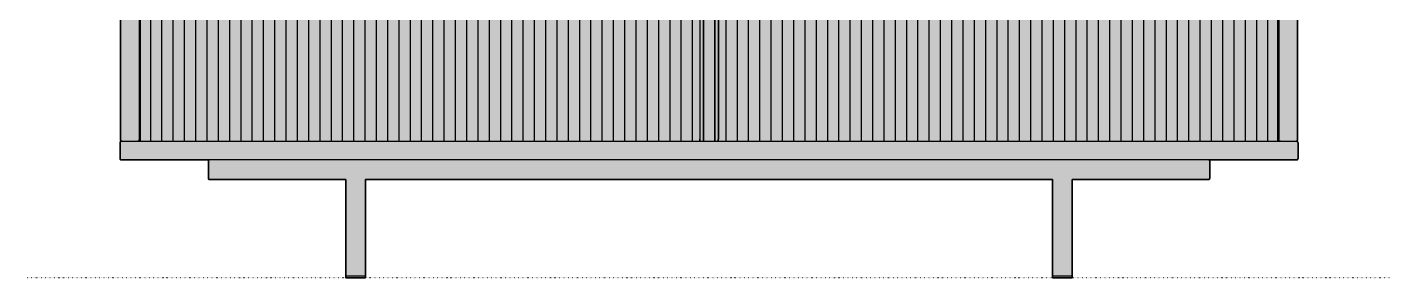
# Model space of a CAD drawing. Header units: millimetres. Extents: x 0 to 2136, y -783 to 512.
# Drawn here: x 0 to 1389, y 0 to 255 of the extents above; entities that cross this region are included whole.
import ezdxf

# ---------------------------------------------------------------- set-up
doc = ezdxf.new("R2010")
doc.units = ezdxf.units.MM
doc.linetypes.add('Dots', pattern=[1, 0, -1])
doc.layers.add('Blocks', color=7, linetype='Continuous')
doc.layers.add('Blocks$Fill', color=7, linetype='Continuous', true_color=0xffffff)
for name, color, linetype, lineweight, true_color in [('Blocks$Inner', 7, 'Continuous', 25, 0x007f00), ('Blocks$Outline', 7, 'Continuous', 35, 0xff3f3f), ('Groud', 7, 'Dots', 25, 0x243775)]:
    doc.layers.add(name, color=color, linetype=linetype, lineweight=lineweight, true_color=true_color)

# ---------------------------------------------------------------- blocks, each defined once
blk = doc.blocks.new('Colour Floor Cabinet M w. glass door Front')
at = {"layer": 'Blocks$Fill'}
blk.add_hatch(color=256, dxfattribs=at).paths.add_polyline_path([(1292.5, 138.9), (1293, 138.9), (1293.1, 138.9), (1293.1, 138.9), (1293.2, 138.9), (1293.2, 138.9), (1293.3, 138.9), (1293.3, 138.9), (1293.4, 138.8), (1293.4, 138.8), (1293.5, 138.8), (1293.5, 138.8), (1293.5, 138.8), (1293.6, 138.8), (1293.6, 138.7), (1293.7, 138.7), (1293.7, 138.7), (1293.8, 138.7), (1293.8, 138.6), (1293.9, 138.6), (1293.9, 138.6), (1293.9, 138.5), (1294, 138.5), (1294, 138.5), (1294, 138.4), (1294.1, 138.4), (1294.1, 138.3), (1294.1, 138.3), (1294.2, 138.3), (1294.2, 138.2), (1294.2, 138.2), (1294.3, 138.1), (1294.3, 138.1), (1294.3, 138), (1294.3, 138), (1294.3, 137.9), (1294.4, 137.9), (1294.4, 137.8), (1294.4, 137.8), (1294.4, 137.8), (1294.4, 137.7), (1294.4, 137.7), (1294.4, 137.6), (1294.4, 137.5), (1294.4, 137.5), (1294.5, 137.4), (1294.5, 137.4), (1294.5, 121.3), (1294.4, 121.3), (1294.4, 121.2), (1294.4, 121.2), (1294.4, 121.1), (1294.4, 121.1), (1294.4, 121), (1294.4, 121), (1294.4, 120.9), (1294.4, 120.9), (1294.3, 120.8), (1294.3, 120.8), (1294.3, 120.8), (1294.3, 120.7), (1294.3, 120.7), (1294.2, 120.6), (1294.2, 120.6), (1294.2, 120.5), (1294.1, 120.5), (1294.1, 120.4), (1294.1, 120.4), (1294, 120.4), (1294, 120.3), (1294, 120.3), (1293.9, 120.3), (1293.9, 120.2), (1293.9, 120.2), (1293.8, 120.2), (1293.8, 120.1), (1293.7, 120.1), (1293.7, 120.1), (1293.6, 120.1), (1293.6, 120), (1293.5, 120), (1293.5, 120), (1293.5, 120), (1293.4, 120), (1293.4, 120), (1293.3, 119.9), (1293.3, 119.9), (1293.2, 119.9), (1293.2, 119.9), (1293.1, 119.9), (1293.1, 119.9), (1293, 119.9), (1293, 119.9), (1203.5, 119.9), (1203.6, 119.9), (1203.6, 119.9), (1203.6, 119.9), (1203.7, 119.9), (1203.7, 119.9), (1203.7, 119.9), (1203.8, 119.8), (1203.8, 119.8), (1203.8, 119.8), (1203.8, 119.8), (1203.9, 119.8), (1203.9, 119.8), (1203.9, 119.8), (1204, 119.8), (1204, 119.7), (1204, 119.7), (1204.1, 119.7), (1204.1, 119.7), (1204.1, 119.6), (1204.1, 119.6), (1204.2, 119.6), (1204.2, 119.6), (1204.2, 119.6), (1204.2, 119.5), (1204.2, 119.5), (1204.3, 119.5), (1204.3, 119.4), (1204.3, 119.4), (1204.3, 119.4), (1204.3, 119.4), (1204.4, 119.3), (1204.4, 119.3), (1204.4, 119.3), (1204.4, 119.2), (1204.4, 119.2), (1204.4, 119.2), (1204.4, 119.1), (1204.4, 119.1), (1204.4, 119.1), (1204.4, 119), (1204.4, 119), (1204.4, 119), (1204.5, 118.9), (1204.5, 118.9), (1204.5, 100.9), (1204.4, 100.8), (1204.4, 100.8), (1204.4, 100.8), (1204.4, 100.7), (1204.4, 100.7), (1204.4, 100.7), (1204.4, 100.6), (1204.4, 100.6), (1204.4, 100.6), (1204.4, 100.5), (1204.4, 100.5), (1204.4, 100.5), (1204.3, 100.4), (1204.3, 100.4), (1204.3, 100.4), (1204.3, 100.3), (1204.3, 100.3), (1204.2, 100.3), (1204.2, 100.3), (1204.2, 100.2), (1204.2, 100.2), (1204.2, 100.2), (1204.1, 100.2), (1204.1, 100.1), (1204.1, 100.1), (1204.1, 100.1), (1204, 100.1), (1204, 100.1), (1204, 100), (1203.9, 100), (1203.9, 100), (1203.9, 100), (1203.8, 100), (1203.8, 100), (1203.8, 100), (1203.8, 99.9), (1203.7, 99.9), (1203.7, 99.9), (1203.7, 99.9), (1203.6, 99.9), (1203.6, 99.9), (1203.6, 99.9), (1203.5, 99.9), (1203.5, 99.9), (1203.5, 99.9), (1064.4, 99.9), (1064.4, 1.4), (1064.4, 1.4), (1064.4, 1.4), (1064.4, 1.4), (1064.4, 1.4), (1064.4, 1.4), (1064.4, 1.4), (1064.4, 1.4), (1064.4, 1.4), (1064.4, 1.4), (1064.4, 1.4), (1064.4, 1.4), (1064.4, 1.4), (1064.4, 1.4), (1064.4, 1.4), (1064.4, 1.4), (1064.4, 1.4), (1064.4, 1.4), (1064.4, 1.4), (1064.4, 1.4), (1064.4, 1.4), (1064.4, 1.4), (1064.4, 1.4), (1064.4, 1.4), (1064.4, 1.4), (1064.4, 1.4), (1064.4, 1.4), (1064.4, 1.4), (1064.4, 1.4), (1064.4, 1.4), (1064.4, 1.4), (1064.4, 1.4), (1064.4, 1.4), (1064.4, 1.4), (1064.4, 1.4), (1064.4, 1.4), (1064.4, 1.4), (1064.4, 1.4), (1064.4, 1.4), (1064.4, 1.4), (1064.4, 1.3), (1064.4, 1.3), (1064.4, 1.3), (1064.4, -0.1), (1062.5, -0.1), (1044.5, -0.1), (1044.5, 1.3), (1044.5, 1.3), (1044.5, 1.3), (1044.5, 1.4), (1044.5, 1.4), (1044.5, 1.4), (1044.5, 1.4), (1044.5, 1.4), (1044.5, 1.4), (1044.5, 1.4), (1044.5, 1.4), (1044.5, 1.4), (1044.5, 1.4), (1044.5, 1.4), (1044.5, 1.4), (1044.5, 1.4), (1044.5, 1.4), (1044.5, 1.4), (1044.5, 1.4), (1044.5, 1.4), (1044.5, 1.4), (1044.5, 1.4), (1044.5, 1.4), (1044.5, 1.4), (1044.5, 1.4), (1044.5, 1.4), (1044.5, 1.4), (1044.5, 1.4), (1044.5, 1.4), (1044.5, 1.4), (1044.5, 1.4), (1044.5, 1.4), (1044.5, 1.4), (1044.5, 1.4), (1044.5, 1.4), (1044.5, 1.4), (1044.5, 1.4), (1044.5, 1.4), (1044.5, 1.4), (1044.5, 1.4), (1044.5, 1.4), (1044.5, 1.4), (1044.5, 1.4), (1044.5, 99.9), (344.4, 99.9), (344.4, 1.4), (344.4, 1.4), (344.4, 1.4), (344.4, 1.4), (344.4, 1.4), (344.4, 1.4), (344.4, 1.4), (344.4, 1.4), (344.4, 1.4), (344.4, 1.4), (344.4, 1.4), (344.4, 1.4), (344.4, 1.4), (344.4, 1.4), (344.4, 1.4), (344.4, 1.4), (344.4, 1.4), (344.4, 1.4), (344.4, 1.4), (344.4, 1.4), (344.4, 1.4), (344.4, 1.4), (344.4, 1.4), (344.4, 1.4), (344.4, 1.4), (344.4, 1.4), (344.4, 1.4), (344.4, 1.4), (344.4, 1.4), (344.4, 1.4), (344.4, 1.4), (344.4, 1.4), (344.4, 1.4), (344.4, 1.4), (344.4, 1.4), (344.4, 1.4), (344.4, 1.4), (344.4, 1.4), (344.4, 1.4), (344.4, 1.4), (344.4, 1.3), (344.4, 1.3), (344.4, 1.3), (344.4, -0.1), (342.5, -0.1), (324.5, -0.1), (324.5, 1.3), (324.5, 1.3), (324.5, 1.3), (324.5, 1.4), (324.5, 1.4), (324.5, 1.4), (324.5, 1.4), (324.5, 1.4), (324.5, 1.4), (324.5, 1.4), (324.5, 1.4), (324.5, 1.4), (324.5, 1.4), (324.5, 1.4), (324.5, 1.4), (324.5, 1.4), (324.5, 1.4), (324.5, 1.4), (324.5, 1.4), (324.5, 1.4), (324.5, 1.4), (324.5, 1.4), (324.5, 1.4), (324.5, 1.4), (324.5, 1.4), (324.5, 1.4), (324.5, 1.4), (324.5, 1.4), (324.5, 1.4), (324.5, 1.4), (324.5, 1.4), (324.5, 1.4), (324.5, 1.4), (324.5, 1.4), (324.5, 1.4), (324.5, 1.4), (324.5, 1.4), (324.5, 1.4), (324.5, 1.4), (324.5, 1.4), (324.5, 1.4), (324.5, 1.4), (324.5, 1.4), (324.5, 99.9), (185.5, 99.9), (185.4, 99.9), (185.4, 99.9), (185.3, 99.9), (185.3, 99.9), (185.3, 99.9), (185.2, 99.9), (185.2, 99.9), (185.2, 99.9), (185.1, 99.9), (185.1, 100), (185.1, 100), (185.1, 100), (185, 100), (185, 100), (185, 100), (184.9, 100), (184.9, 100.1), (184.9, 100.1), (184.8, 100.1), (184.8, 100.1), (184.8, 100.1), (184.8, 100.2), (184.7, 100.2), (184.7, 100.2), (184.7, 100.2), (184.7, 100.3), (184.7, 100.3), (184.6, 100.3), (184.6, 100.3), (184.6, 100.4), (184.6, 100.4), (184.6, 100.4), (184.5, 100.5), (184.5, 100.5), (184.5, 100.5), (184.5, 100.6), (184.5, 100.6), (184.5, 100.6), (184.5, 100.7), (184.5, 100.7), (184.5, 100.7), (184.5, 100.8), (184.5, 100.8), (184.5, 100.8), (184.5, 100.9), (184.5, 100.9), (184.5, 118.9), (184.5, 119), (184.5, 119), (184.5, 119), (184.5, 119.1), (184.5, 119.1), (184.5, 119.1), (184.5, 119.2), (184.5, 119.2), (184.5, 119.2), (184.5, 119.3), (184.5, 119.3), (184.5, 119.3), (184.6, 119.4), (184.6, 119.4), (184.6, 119.4), (184.6, 119.4), (184.6, 119.5), (184.7, 119.5), (184.7, 119.5), (184.7, 119.6), (184.7, 119.6), (184.7, 119.6), (184.8, 119.6), (184.8, 119.6), (184.8, 119.7), (184.8, 119.7), (184.9, 119.7), (184.9, 119.7), (184.9, 119.8), (185, 119.8), (185, 119.8), (185, 119.8), (185.1, 119.8), (185.1, 119.8), (185.1, 119.8), (185.1, 119.8), (185.2, 119.9), (185.2, 119.9), (185.2, 119.9), (185.3, 119.9), (185.3, 119.9), (185.3, 119.9), (185.4, 119.9), (185.4, 119.9), (95.9, 119.9), (95.8, 119.9), (95.8, 119.9), (95.7, 119.9), (95.7, 119.9), (95.6, 119.9), (95.6, 119.9), (95.5, 120), (95.5, 120), (95.4, 120), (95.4, 120), (95.4, 120), (95.3, 120), (95.3, 120.1), (95.2, 120.1), (95.2, 120.1), (95.1, 120.1), (95.1, 120.2), (95, 120.2), (95, 120.2), (95, 120.3), (94.9, 120.3), (94.9, 120.3), (94.9, 120.4), (94.8, 120.4), (94.8, 120.4), (94.8, 120.5), (94.7, 120.5), (94.7, 120.6), (94.7, 120.6), (94.6, 120.7), (94.6, 120.7), (94.6, 120.8), (94.6, 120.8), (94.6, 120.8), (94.5, 120.9), (94.5, 120.9), (94.5, 121), (94.5, 121), (94.5, 121.1), (94.5, 121.1), (94.5, 121.2), (94.5, 121.2), (94.5, 121.3), (94.5, 121.3), (94.5, 137.4), (94.5, 137.5), (94.5, 137.5), (94.5, 137.6), (94.5, 137.7), (94.5, 137.7), (94.5, 137.8), (94.5, 137.8), (94.5, 137.8), (94.5, 137.9), (94.6, 137.9), (94.6, 138), (94.6, 138), (94.6, 138.1), (94.6, 138.1), (94.7, 138.2), (94.7, 138.2), (94.7, 138.3), (94.8, 138.3), (94.8, 138.3), (94.8, 138.4), (94.9, 138.4), (94.9, 138.5), (94.9, 138.5), (95, 138.5), (95, 138.6), (95, 138.6), (95.1, 138.6), (95.1, 138.7), (95.2, 138.7), (95.2, 138.7), (95.3, 138.7), (95.3, 138.8), (95.4, 138.8), (95.4, 138.8), (95.4, 138.8), (95.5, 138.8), (95.5, 138.8), (95.6, 138.9), (95.6, 138.9), (95.7, 138.9), (95.7, 138.9), (95.8, 138.9), (95.8, 138.9), (95.9, 138.9), (96, 138.9), (96.4, 138.9), (96.3, 138.9), (96.2, 138.9), (96.2, 138.9), (96.1, 138.9), (96.1, 138.9), (96, 139), (96, 139), (95.9, 139), (95.9, 139), (95.9, 139), (95.8, 139), (95.8, 139.1), (95.7, 139.1), (95.7, 139.1), (95.6, 139.1), (95.6, 139.2), (95.5, 139.2), (95.5, 139.2), (95.5, 139.3), (95.4, 139.3), (95.4, 139.3), (95.4, 139.4), (95.3, 139.4), (95.3, 139.4), (95.3, 139.5), (95.2, 139.5), (95.2, 139.6), (95.2, 139.6), (95.1, 139.7), (95.1, 139.7), (95.1, 139.8), (95.1, 139.8), (95.1, 139.8), (95, 139.9), (95, 139.9), (95, 140), (95, 140), (95, 140.1), (95, 140.1), (95, 140.2), (95, 140.2), (95, 140.3), (95, 140.3), (95, 140.4), (95, 489.4), (95, 489.5), (95, 489.5), (95, 489.6), (95, 489.7), (95, 489.7), (95, 489.8), (95, 489.8), (95, 489.8), (95, 489.9), (95.1, 489.9), (95.1, 490), (95.1, 490), (95.1, 490.1), (95.1, 490.1), (95.2, 490.2), (95.2, 490.2), (95.2, 490.3), (95.3, 490.3), (95.3, 490.3), (95.3, 490.4), (95.4, 490.4), (95.4, 490.5), (95.4, 490.5), (95.5, 490.5), (95.5, 490.6), (95.5, 490.6), (95.6, 490.6), (95.6, 490.7), (95.7, 490.7), (95.7, 490.7), (95.8, 490.7), (95.8, 490.8), (95.9, 490.8), (95.9, 490.8), (95.9, 490.8), (96, 490.8), (96, 490.8), (96.1, 490.9), (96.1, 490.9), (96.2, 490.9), (96.2, 490.9), (96.3, 490.9), (96.3, 490.9), (96.4, 490.9), (96.4, 490.9), (95.9, 490.9), (95.8, 490.9), (95.8, 490.9), (95.7, 490.9), (95.7, 490.9), (95.6, 490.9), (95.6, 490.9), (95.5, 491), (95.5, 491), (95.4, 491), (95.4, 491), (95.4, 491), (95.3, 491), (95.3, 491.1), (95.2, 491.1), (95.2, 491.1), (95.1, 491.1), (95.1, 491.2), (95, 491.2), (95, 491.2), (95, 491.3), (94.9, 491.3), (94.9, 491.3), (94.9, 491.4), (94.8, 491.4), (94.8, 491.4), (94.8, 491.5), (94.7, 491.5), (94.7, 491.6), (94.7, 491.6), (94.6, 491.7), (94.6, 491.7), (94.6, 491.8), (94.6, 491.8), (94.6, 491.8), (94.5, 491.9), (94.5, 491.9), (94.5, 492), (94.5, 492), (94.5, 492.1), (94.5, 492.1), (94.5, 492.2), (94.5, 492.2), (94.5, 492.3), (94.5, 492.3), (94.5, 492.4), (94.5, 508.4), (94.5, 508.5), (94.5, 508.5), (94.5, 508.6), (94.5, 508.7), (94.5, 508.7), (94.5, 508.8), (94.5, 508.8), (94.5, 508.8), (94.5, 508.9), (94.6, 508.9), (94.6, 509), (94.6, 509), (94.6, 509.1), (94.6, 509.1), (94.7, 509.2), (94.7, 509.2), (94.7, 509.3), (94.8, 509.3), (94.8, 509.3), (94.8, 509.4), (94.9, 509.4), (94.9, 509.5), (94.9, 509.5), (95, 509.5), (95, 509.6), (95, 509.6), (95.1, 509.6), (95.1, 509.7), (95.2, 509.7), (95.2, 509.7), (95.3, 509.7), (95.3, 509.8), (95.4, 509.8), (95.4, 509.8), (95.4, 509.8), (95.5, 509.8), (95.5, 509.8), (95.6, 509.9), (95.6, 509.9), (95.7, 509.9), (95.7, 509.9), (95.8, 509.9), (95.8, 509.9), (95.9, 509.9), (96, 509.9), (1293, 509.9), (1293.1, 509.9), (1293.1, 509.9), (1293.2, 509.9), (1293.2, 509.9), (1293.3, 509.9), (1293.3, 509.9), (1293.4, 509.8), (1293.4, 509.8), (1293.5, 509.8), (1293.5, 509.8), (1293.5, 509.8), (1293.6, 509.8), (1293.6, 509.7), (1293.7, 509.7), (1293.7, 509.7), (1293.8, 509.7), (1293.8, 509.6), (1293.9, 509.6), (1293.9, 509.6), (1293.9, 509.5), (1294, 509.5), (1294, 509.5), (1294, 509.4), (1294.1, 509.4), (1294.1, 509.3), (1294.1, 509.3), (1294.2, 509.3), (1294.2, 509.2), (1294.2, 509.2), (1294.3, 509.1), (1294.3, 509.1), (1294.3, 509), (1294.3, 509), (1294.3, 508.9), (1294.4, 508.9), (1294.4, 508.8), (1294.4, 508.8), (1294.4, 508.8), (1294.4, 508.7), (1294.4, 508.7), (1294.4, 508.6), (1294.4, 508.5), (1294.4, 508.5), (1294.5, 508.4), (1294.5, 508.4), (1294.5, 492.3), (1294.4, 492.3), (1294.4, 492.2), (1294.4, 492.2), (1294.4, 492.1), (1294.4, 492.1), (1294.4, 492), (1294.4, 492), (1294.4, 491.9), (1294.4, 491.9), (1294.3, 491.8), (1294.3, 491.8), (1294.3, 491.8), (1294.3, 491.7), (1294.3, 491.7), (1294.2, 491.6), (1294.2, 491.6), (1294.2, 491.5), (1294.1, 491.5), (1294.1, 491.4), (1294.1, 491.4), (1294, 491.4), (1294, 491.3), (1294, 491.3), (1293.9, 491.3), (1293.9, 491.2), (1293.9, 491.2), (1293.8, 491.2), (1293.8, 491.1), (1293.7, 491.1), (1293.7, 491.1), (1293.6, 491.1), (1293.6, 491), (1293.5, 491), (1293.5, 491), (1293.5, 491), (1293.4, 491), (1293.4, 491), (1293.3, 490.9), (1293.3, 490.9), (1293.2, 490.9), (1293.2, 490.9), (1293.1, 490.9), (1293.1, 490.9), (1293, 490.9), (1292.5, 490.9), (1292.5, 490.9), (1292.6, 490.9), (1292.6, 490.9), (1292.7, 490.9), (1292.7, 490.9), (1292.8, 490.9), (1292.8, 490.9), (1292.9, 490.8), (1292.9, 490.8), (1293, 490.8), (1293, 490.8), (1293.1, 490.8), (1293.1, 490.7), (1293.2, 490.7), (1293.2, 490.7), (1293.2, 490.7), (1293.3, 490.6), (1293.3, 490.6), (1293.4, 490.6), (1293.4, 490.5), (1293.5, 490.5), (1293.5, 490.5), (1293.5, 490.4), (1293.6, 490.4), (1293.6, 490.4), (1293.6, 490.3), (1293.7, 490.3), (1293.7, 490.2), (1293.7, 490.2), (1293.8, 490.1), (1293.8, 490.1), (1293.8, 490.1), (1293.8, 490), (1293.8, 490), (1293.9, 489.9), (1293.9, 489.9), (1293.9, 489.8), (1293.9, 489.8), (1293.9, 489.7), (1293.9, 489.7), (1293.9, 489.6), (1293.9, 489.6), (1293.9, 489.5), (1294, 489.4), (1294, 489.4), (1294, 140.3), (1293.9, 140.3), (1293.9, 140.2), (1293.9, 140.2), (1293.9, 140.1), (1293.9, 140.1), (1293.9, 140), (1293.9, 140), (1293.9, 139.9), (1293.9, 139.9), (1293.8, 139.8), (1293.8, 139.8), (1293.8, 139.8), (1293.8, 139.7), (1293.8, 139.7), (1293.7, 139.6), (1293.7, 139.6), (1293.7, 139.5), (1293.6, 139.5), (1293.6, 139.4), (1293.6, 139.4), (1293.5, 139.4), (1293.5, 139.3), (1293.5, 139.3), (1293.4, 139.3), (1293.4, 139.2), (1293.4, 139.2), (1293.3, 139.2), (1293.3, 139.1), (1293.2, 139.1), (1293.2, 139.1), (1293.1, 139.1), (1293.1, 139), (1293, 139), (1293, 139), (1293, 139), (1292.9, 139), (1292.9, 139), (1292.8, 138.9), (1292.8, 138.9), (1292.7, 138.9), (1292.7, 138.9), (1292.6, 138.9), (1292.6, 138.9)], flags=0)
at = {"layer": 'Blocks$Inner'}
for p, q in [((125.4, 490.9), (125.4, 138.9)), ((136.9, 490.9), (136.9, 138.9)), ((148.4, 490.9), (148.4, 138.9)), ((159.9, 490.9), (159.9, 138.9)), ((171.4, 490.9), (171.4, 138.9)), ((182.9, 490.9), (182.9, 138.9)), ((194.4, 490.9), (194.4, 138.9)), ((205.9, 490.9), (205.9, 138.9)), ((217.4, 490.9), (217.4, 138.9)), ((228.9, 490.9), (228.9, 138.9)), ((240.4, 490.9), (240.4, 138.9)), ((251.9, 490.9), (251.9, 138.9)), ((263.4, 490.9), (263.4, 138.9)), ((274.9, 490.9), (274.9, 138.9)), ((286.4, 490.9), (286.4, 138.9)), ((297.9, 490.9), (297.9, 138.9)), ((309.4, 490.9), (309.4, 138.9)), ((320.9, 490.9), (320.9, 138.9)), ((332.4, 490.9), (332.4, 138.9)), ((343.9, 490.9), (343.9, 138.9)), ((355.4, 490.9), (355.4, 138.9)), ((366.9, 490.9), (366.9, 138.9)), ((378.4, 490.9), (378.4, 138.9)), ((389.9, 490.9), (389.9, 138.9)), ((401.4, 490.9), (401.4, 138.9)), ((412.9, 490.9), (412.9, 138.9)), ((424.4, 490.9), (424.4, 138.9)), ((435.9, 490.9), (435.9, 138.9)), ((447.4, 490.9), (447.4, 138.9)), ((458.9, 490.9), (458.9, 138.9)), ((470.4, 490.9), (470.4, 138.9)), ((481.9, 490.9), (481.9, 138.9)), ((493.4, 490.9), (493.4, 138.9)), ((504.9, 490.9), (504.9, 138.9)), ((516.4, 490.9), (516.4, 138.9)), ((527.9, 490.9), (527.9, 138.9)), ((539.4, 490.9), (539.4, 138.9)), ((550.9, 490.9), (550.9, 138.9)), ((562.4, 490.9), (562.4, 138.9)), ((573.9, 490.9), (573.9, 138.9)), ((585.4, 490.9), (585.4, 138.9)), ((596.9, 490.9), (596.9, 138.9)), ((608.4, 490.9), (608.4, 138.9)), ((619.9, 490.9), (619.9, 138.9)), ((631.4, 490.9), (631.4, 138.9)), ((642.9, 490.9), (642.9, 138.9)), ((654.4, 490.9), (654.4, 138.9)), ((665.9, 490.9), (665.9, 138.9)), ((677.4, 490.9), (677.4, 138.9)), ((688.5, 490.9), (688.5, 138.9)), ((688.9, 490.9), (688.9, 138.9)), ((700, 490.9), (700, 138.9)), ((700.4, 490.9), (700.4, 138.9)), ((711.5, 490.9), (711.5, 138.9)), ((723, 490.9), (723, 138.9)), ((734.5, 490.9), (734.5, 138.9)), ((746, 490.9), (746, 138.9)), ((757.5, 490.9), (757.5, 138.9)), ((769, 490.9), (769, 138.9)), ((780.5, 490.9), (780.5, 138.9)), ((792, 490.9), (792, 138.9)), ((803.5, 490.9), (803.5, 138.9)), ((815, 490.9), (815, 138.9)), ((826.5, 490.9), (826.5, 138.9)), ((838, 490.9), (838, 138.9)), ((849.5, 490.9), (849.5, 138.9)), ((861, 490.9), (861, 138.9)), ((872.5, 490.9), (872.5, 138.9)), ((884, 490.9), (884, 138.9)), ((895.5, 490.9), (895.5, 138.9)), ((907, 490.9), (907, 138.9)), ((918.5, 490.9), (918.5, 138.9)), ((930, 490.9), (930, 138.9)), ((941.5, 490.9), (941.5, 138.9)), ((953, 490.9), (953, 138.9)), ((964.5, 490.9), (964.5, 138.9)), ((976, 490.9), (976, 138.9)), ((987.5, 490.9), (987.5, 138.9)), ((999, 490.9), (999, 138.9)), ((1010.5, 490.9), (1010.5, 138.9)), ((1022, 490.9), (1022, 138.9)), ((1033.5, 490.9), (1033.5, 138.9)), ((1045, 490.9), (1045, 138.9)), ((1056.5, 490.9), (1056.5, 138.9)), ((1068, 490.9), (1068, 138.9)), ((1079.5, 490.9), (1079.5, 138.9)), ((1091, 490.9), (1091, 138.9)), ((1102.5, 490.9), (1102.5, 138.9)), ((1114, 490.9), (1114, 138.9)), ((1125.5, 490.9), (1125.5, 138.9)), ((1137, 490.9), (1137, 138.9)), ((1148.5, 490.9), (1148.5, 138.9)), ((1160, 490.9), (1160, 138.9)), ((1171.5, 490.9), (1171.5, 138.9)), ((1183, 490.9), (1183, 138.9)), ((1194.5, 490.9), (1194.5, 138.9)), ((1206, 490.9), (1206, 138.9)), ((1217.5, 490.9), (1217.5, 138.9)), ((1229, 490.9), (1229, 138.9)), ((1240.5, 490.9), (1240.5, 138.9)), ((1252, 490.9), (1252, 138.9)), ((1263.5, 490.9), (1263.5, 138.9)), ((114, 138.9), (114, 140.4)), ((704.1, 140.9), (704.5, 140.9)), ((1275, 140.4), (1275, 138.9))]:
    blk.add_line(p, q, dxfattribs=at)
for points in [[(96.5, 138.9), (96.4, 138.9), (96.3, 138.9), (96.3, 138.9), (96.2, 138.9), (96.2, 138.9), (96.1, 138.9), (96.1, 138.9), (96, 139), (96, 139), (95.9, 139), (95.9, 139), (95.9, 139), (95.8, 139), (95.8, 139.1), (95.7, 139.1), (95.7, 139.1), (95.6, 139.1), (95.6, 139.2), (95.5, 139.2), (95.5, 139.2), (95.5, 139.3), (95.4, 139.3), (95.4, 139.3), (95.4, 139.4), (95.3, 139.4), (95.3, 139.4), (95.3, 139.5), (95.2, 139.5), (95.2, 139.6), (95.2, 139.6), (95.1, 139.7), (95.1, 139.7), (95.1, 139.8), (95.1, 139.8), (95.1, 139.8), (95, 139.9), (95, 139.9), (95, 140), (95, 140), (95, 140.1), (95, 140.1), (95, 140.2), (95, 140.2), (95, 140.3), (95, 140.3), (95, 140.4), (95, 489.4)], [(114, 489.4), (114, 140.9)], [(114, 489.4), (114, 140.4), (114, 140.3), (113.9, 140.3), (113.9, 140.2), (113.9, 140.2), (113.9, 140.1), (113.9, 140.1), (113.9, 140), (113.9, 140), (113.9, 139.9), (113.9, 139.9), (113.8, 139.8), (113.8, 139.8), (113.8, 139.8), (113.8, 139.7), (113.8, 139.7), (113.7, 139.6), (113.7, 139.6), (113.7, 139.5), (113.6, 139.5), (113.6, 139.4), (113.6, 139.4), (113.5, 139.4), (113.5, 139.3), (113.5, 139.3), (113.4, 139.3), (113.4, 139.2), (113.4, 139.2), (113.3, 139.2), (113.3, 139.1), (113.2, 139.1), (113.2, 139.1), (113.1, 139.1), (113.1, 139), (113, 139), (113, 139), (113, 139), (112.9, 139), (112.9, 139), (112.8, 138.9), (112.8, 138.9), (112.7, 138.9), (112.7, 138.9), (112.6, 138.9), (112.6, 138.9), (112.5, 138.9), (112.5, 138.9)], [(685, 488.9), (685, 140.9), (685, 140.7), (685, 140.6), (685, 140.4), (685, 140.2), (685, 140), (685.1, 139.9), (685.1, 139.7), (685.1, 139.5), (685.2, 139.4), (685.2, 139.2), (685.3, 139.1), (685.4, 138.9), (685.3, 139.1), (685.2, 139.2), (685.2, 139.4), (685.1, 139.5), (685.1, 139.7), (685.1, 139.9), (685, 140), (685, 140.2), (685, 140.4), (685, 140.6), (685, 140.7), (685, 140.9)], [(704, 488.9), (704, 140.9), (703.9, 140.7), (703.9, 140.6), (703.9, 140.4), (703.9, 140.2), (703.9, 140), (703.8, 139.9), (703.8, 139.7), (703.8, 139.5), (703.7, 139.4), (703.7, 139.2), (703.6, 139.1), (703.5, 138.9), (703.6, 139.1), (703.7, 139.2), (703.7, 139.4), (703.8, 139.5), (703.8, 139.7), (703.8, 139.9), (703.9, 140), (703.9, 140.2), (703.9, 140.4), (703.9, 140.6), (703.9, 140.7), (704, 140.9)], [(1276.5, 138.9), (1276.4, 138.9), (1276.3, 138.9), (1276.3, 138.9), (1276.2, 138.9), (1276.2, 138.9), (1276.1, 138.9), (1276.1, 138.9), (1276, 139), (1276, 139), (1275.9, 139), (1275.9, 139), (1275.8, 139), (1275.8, 139), (1275.7, 139.1), (1275.7, 139.1), (1275.7, 139.1), (1275.6, 139.2), (1275.6, 139.2), (1275.5, 139.2), (1275.5, 139.2), (1275.4, 139.3), (1275.4, 139.3), (1275.4, 139.4), (1275.3, 139.4), (1275.3, 139.4), (1275.3, 139.5), (1275.2, 139.5), (1275.2, 139.6), (1275.2, 139.6), (1275.2, 139.6), (1275.1, 139.7), (1275.1, 139.7), (1275.1, 139.8), (1275.1, 139.8), (1275, 139.9), (1275, 139.9), (1275, 140), (1275, 140), (1275, 140.1), (1275, 140.1), (1275, 140.2), (1275, 140.2), (1275, 140.3), (1275, 140.3), (1275, 140.4), (1275, 489.4)], [(1275, 489.4), (1275, 140.9)], [(1294, 489.4), (1294, 140.4), (1294, 140.3), (1293.9, 140.3), (1293.9, 140.2), (1293.9, 140.2), (1293.9, 140.1), (1293.9, 140.1), (1293.9, 140), (1293.9, 140), (1293.9, 139.9), (1293.9, 139.9), (1293.8, 139.8), (1293.8, 139.8), (1293.8, 139.8), (1293.8, 139.7), (1293.8, 139.7), (1293.7, 139.6), (1293.7, 139.6), (1293.7, 139.5), (1293.6, 139.5), (1293.6, 139.4), (1293.6, 139.4), (1293.5, 139.4), (1293.5, 139.3), (1293.5, 139.3), (1293.4, 139.3), (1293.4, 139.2), (1293.4, 139.2), (1293.3, 139.2), (1293.3, 139.1), (1293.2, 139.1), (1293.2, 139.1), (1293.1, 139.1), (1293.1, 139), (1293, 139), (1293, 139), (1293, 139), (1292.9, 139), (1292.9, 139), (1292.8, 138.9), (1292.8, 138.9), (1292.7, 138.9), (1292.7, 138.9), (1292.6, 138.9), (1292.6, 138.9), (1292.5, 138.9), (1292.5, 138.9)], [(1203.5, 119.9), (1203.5, 119.9), (1203.5, 119.9), (1203.6, 119.9), (1203.6, 119.9), (1203.6, 119.9), (1203.7, 119.9), (1203.7, 119.9), (1203.7, 119.9), (1203.8, 119.8), (1203.8, 119.8), (1203.8, 119.8), (1203.8, 119.8), (1203.9, 119.8), (1203.9, 119.8), (1203.9, 119.8), (1204, 119.8), (1204, 119.7), (1204, 119.7), (1204.1, 119.7), (1204.1, 119.7), (1204.1, 119.6), (1204.1, 119.6), (1204.2, 119.6), (1204.2, 119.6), (1204.2, 119.6), (1204.2, 119.5), (1204.2, 119.5), (1204.3, 119.5), (1204.3, 119.4), (1204.3, 119.4), (1204.3, 119.4), (1204.3, 119.4), (1204.4, 119.3), (1204.4, 119.3), (1204.4, 119.3), (1204.4, 119.2), (1204.4, 119.2), (1204.4, 119.2), (1204.4, 119.1), (1204.4, 119.1), (1204.4, 119.1), (1204.4, 119), (1204.4, 119), (1204.4, 119), (1204.5, 118.9), (1204.5, 118.9), (1204.5, 117.9), (1204.5, 101.9), (1204.5, 100.9), (1204.5, 100.9), (1204.4, 100.8), (1204.4, 100.8), (1204.4, 100.8), (1204.4, 100.7), (1204.4, 100.7), (1204.4, 100.7), (1204.4, 100.6), (1204.4, 100.6), (1204.4, 100.6), (1204.4, 100.5), (1204.4, 100.5), (1204.4, 100.5), (1204.3, 100.4), (1204.3, 100.4), (1204.3, 100.4), (1204.3, 100.3), (1204.3, 100.3), (1204.2, 100.3), (1204.2, 100.3), (1204.2, 100.2), (1204.2, 100.2), (1204.2, 100.2), (1204.1, 100.2), (1204.1, 100.1), (1204.1, 100.1), (1204.1, 100.1), (1204, 100.1), (1204, 100.1), (1204, 100), (1203.9, 100), (1203.9, 100), (1203.9, 100), (1203.8, 100), (1203.8, 100), (1203.8, 100), (1203.8, 99.9), (1203.7, 99.9), (1203.7, 99.9), (1203.7, 99.9), (1203.6, 99.9), (1203.6, 99.9), (1203.6, 99.9), (1203.5, 99.9), (1203.5, 99.9), (1203.5, 99.9), (1064.4, 99.9), (1064.4, 1.4), (1062.5, 1.4), (1046.5, 1.4), (1044.5, 1.4), (1044.5, 99.9), (344.4, 99.9), (344.4, 1.4), (342.5, 1.4), (326.5, 1.4), (324.5, 1.4), (324.5, 99.9), (185.5, 99.9), (185.4, 99.9), (185.4, 99.9), (185.3, 99.9), (185.3, 99.9), (185.3, 99.9), (185.2, 99.9), (185.2, 99.9), (185.2, 99.9), (185.1, 99.9), (185.1, 100), (185.1, 100), (185.1, 100), (185, 100), (185, 100), (185, 100), (184.9, 100), (184.9, 100.1), (184.9, 100.1), (184.8, 100.1), (184.8, 100.1), (184.8, 100.1), (184.8, 100.2), (184.7, 100.2), (184.7, 100.2), (184.7, 100.2), (184.7, 100.3), (184.7, 100.3), (184.6, 100.3), (184.6, 100.3), (184.6, 100.4), (184.6, 100.4), (184.6, 100.4), (184.5, 100.5), (184.5, 100.5), (184.5, 100.5), (184.5, 100.6), (184.5, 100.6), (184.5, 100.6), (184.5, 100.7), (184.5, 100.7), (184.5, 100.7), (184.5, 100.8), (184.5, 100.8), (184.5, 100.8), (184.5, 100.9), (184.5, 100.9), (184.5, 101.9), (184.5, 117.9), (184.5, 118.9), (184.5, 118.9), (184.5, 119), (184.5, 119), (184.5, 119), (184.5, 119.1), (184.5, 119.1), (184.5, 119.1), (184.5, 119.2), (184.5, 119.2), (184.5, 119.2), (184.5, 119.3), (184.5, 119.3), (184.5, 119.3), (184.6, 119.4), (184.6, 119.4), (184.6, 119.4), (184.6, 119.4), (184.6, 119.5), (184.7, 119.5), (184.7, 119.5), (184.7, 119.6), (184.7, 119.6), (184.7, 119.6), (184.8, 119.6), (184.8, 119.6), (184.8, 119.7), (184.8, 119.7), (184.9, 119.7), (184.9, 119.7), (184.9, 119.8), (185, 119.8), (185, 119.8), (185, 119.8), (185.1, 119.8), (185.1, 119.8), (185.1, 119.8), (185.1, 119.8), (185.2, 119.9), (185.2, 119.9), (185.2, 119.9), (185.3, 119.9), (185.3, 119.9), (185.3, 119.9), (185.4, 119.9), (185.4, 119.9), (185.5, 119.9)], [(324.5, 1.4), (324.5, 1.4), (324.5, 1.4), (324.5, 1.4), (324.5, 1.4), (324.5, 1.4), (324.5, 1.4), (324.5, 1.4), (324.5, 1.4), (324.5, 1.4), (324.5, 1.4), (324.5, 1.4), (324.5, 1.4), (324.5, 1.4), (324.5, 1.4), (324.5, 1.4), (324.5, 1.4), (324.5, 1.4), (324.5, 1.4), (324.5, 1.4), (324.5, 1.4), (324.5, 1.4), (324.5, 1.4), (324.5, 1.4), (324.5, 1.4), (324.5, 1.4), (324.5, 1.4), (324.5, 1.4), (324.5, 1.4), (324.5, 1.4), (324.5, 1.4), (324.5, 1.4), (324.5, 1.4), (324.5, 1.4), (324.5, 1.4), (324.5, 1.4), (324.5, 1.4), (324.5, 1.4), (324.5, 1.4), (324.5, 1.4), (324.5, 1.4), (324.5, 1.4), (324.5, 1.4), (324.5, 1.4), (324.5, 1.3), (324.5, 1.3), (324.5, 1.3), (324.5, -0.1), (326.5, -0.1), (342.5, -0.1), (344.4, -0.1), (344.4, 1.3), (344.4, 1.3), (344.4, 1.3), (344.4, 1.4), (344.4, 1.4), (344.4, 1.4), (344.4, 1.4), (344.4, 1.4), (344.4, 1.4), (344.4, 1.4), (344.4, 1.4), (344.4, 1.4), (344.4, 1.4), (344.4, 1.4), (344.4, 1.4), (344.4, 1.4), (344.4, 1.4), (344.4, 1.4), (344.4, 1.4), (344.4, 1.4), (344.4, 1.4), (344.4, 1.4), (344.4, 1.4), (344.4, 1.4), (344.4, 1.4), (344.4, 1.4), (344.4, 1.4), (344.4, 1.4), (344.4, 1.4), (344.4, 1.4), (344.4, 1.4), (344.4, 1.4), (344.4, 1.4), (344.4, 1.4), (344.4, 1.4), (344.4, 1.4), (344.4, 1.4), (344.4, 1.4), (344.4, 1.4), (344.4, 1.4), (344.4, 1.4), (344.4, 1.4), (344.4, 1.4), (344.4, 1.4), (344.4, 1.4), (344.4, 1.4), (344.4, 1.4)], [(1044.5, 1.4), (1044.5, 1.4), (1044.5, 1.4), (1044.5, 1.4), (1044.5, 1.4), (1044.5, 1.4), (1044.5, 1.4), (1044.5, 1.4), (1044.5, 1.4), (1044.5, 1.4), (1044.5, 1.4), (1044.5, 1.4), (1044.5, 1.4), (1044.5, 1.4), (1044.5, 1.4), (1044.5, 1.4), (1044.5, 1.4), (1044.5, 1.4), (1044.5, 1.4), (1044.5, 1.4), (1044.5, 1.4), (1044.5, 1.4), (1044.5, 1.4), (1044.5, 1.4), (1044.5, 1.4), (1044.5, 1.4), (1044.5, 1.4), (1044.5, 1.4), (1044.5, 1.4), (1044.5, 1.4), (1044.5, 1.4), (1044.5, 1.4), (1044.5, 1.4), (1044.5, 1.4), (1044.5, 1.4), (1044.5, 1.4), (1044.5, 1.4), (1044.5, 1.4), (1044.5, 1.4), (1044.5, 1.4), (1044.5, 1.4), (1044.5, 1.4), (1044.5, 1.4), (1044.5, 1.4), (1044.5, 1.3), (1044.5, 1.3), (1044.5, 1.3), (1044.5, -0.1), (1046.5, -0.1), (1062.5, -0.1), (1064.4, -0.1), (1064.4, 1.3), (1064.4, 1.3), (1064.4, 1.3), (1064.4, 1.4), (1064.4, 1.4), (1064.4, 1.4), (1064.4, 1.4), (1064.4, 1.4), (1064.4, 1.4), (1064.4, 1.4), (1064.4, 1.4), (1064.4, 1.4), (1064.4, 1.4), (1064.4, 1.4), (1064.4, 1.4), (1064.4, 1.4), (1064.4, 1.4), (1064.4, 1.4), (1064.4, 1.4), (1064.4, 1.4), (1064.4, 1.4), (1064.4, 1.4), (1064.4, 1.4), (1064.4, 1.4), (1064.4, 1.4), (1064.4, 1.4), (1064.4, 1.4), (1064.4, 1.4), (1064.4, 1.4), (1064.4, 1.4), (1064.4, 1.4), (1064.4, 1.4), (1064.4, 1.4), (1064.4, 1.4), (1064.4, 1.4), (1064.4, 1.4), (1064.4, 1.4), (1064.4, 1.4), (1064.4, 1.4), (1064.4, 1.4), (1064.4, 1.4), (1064.4, 1.4), (1064.4, 1.4), (1064.4, 1.4), (1064.4, 1.4), (1064.4, 1.4), (1064.4, 1.4)]]:
    blk.add_lwpolyline(points, dxfattribs=at)
for points in [[(685, 490.9), (685, 138.9), (704, 138.9), (704, 490.9)], [(94.5, 121.3), (94.5, 121.4), (94.5, 137.4), (94.5, 137.4), (94.5, 137.5), (94.5, 137.5), (94.5, 137.6), (94.5, 137.7), (94.5, 137.7), (94.5, 137.8), (94.5, 137.8), (94.5, 137.8), (94.5, 137.9), (94.6, 137.9), (94.6, 138), (94.6, 138), (94.6, 138.1), (94.6, 138.1), (94.7, 138.2), (94.7, 138.2), (94.7, 138.3), (94.8, 138.3), (94.8, 138.3), (94.8, 138.4), (94.9, 138.4), (94.9, 138.5), (94.9, 138.5), (95, 138.5), (95, 138.6), (95, 138.6), (95.1, 138.6), (95.1, 138.7), (95.2, 138.7), (95.2, 138.7), (95.3, 138.7), (95.3, 138.8), (95.4, 138.8), (95.4, 138.8), (95.4, 138.8), (95.5, 138.8), (95.5, 138.8), (95.6, 138.9), (95.6, 138.9), (95.7, 138.9), (95.7, 138.9), (95.8, 138.9), (95.8, 138.9), (95.9, 138.9), (96, 138.9), (1293, 138.9), (1293, 138.9), (1293.1, 138.9), (1293.1, 138.9), (1293.2, 138.9), (1293.2, 138.9), (1293.3, 138.9), (1293.3, 138.9), (1293.4, 138.8), (1293.4, 138.8), (1293.5, 138.8), (1293.5, 138.8), (1293.5, 138.8), (1293.6, 138.8), (1293.6, 138.7), (1293.7, 138.7), (1293.7, 138.7), (1293.8, 138.7), (1293.8, 138.6), (1293.9, 138.6), (1293.9, 138.6), (1293.9, 138.5), (1294, 138.5), (1294, 138.5), (1294, 138.4), (1294.1, 138.4), (1294.1, 138.3), (1294.1, 138.3), (1294.2, 138.3), (1294.2, 138.2), (1294.2, 138.2), (1294.3, 138.1), (1294.3, 138.1), (1294.3, 138), (1294.3, 138), (1294.3, 137.9), (1294.4, 137.9), (1294.4, 137.8), (1294.4, 137.8), (1294.4, 137.8), (1294.4, 137.7), (1294.4, 137.7), (1294.4, 137.6), (1294.4, 137.5), (1294.4, 137.5), (1294.5, 137.4), (1294.5, 137.4), (1294.5, 121.4), (1294.5, 121.3), (1294.4, 121.3), (1294.4, 121.2), (1294.4, 121.2), (1294.4, 121.1), (1294.4, 121.1), (1294.4, 121), (1294.4, 121), (1294.4, 120.9), (1294.4, 120.9), (1294.3, 120.8), (1294.3, 120.8), (1294.3, 120.8), (1294.3, 120.7), (1294.3, 120.7), (1294.2, 120.6), (1294.2, 120.6), (1294.2, 120.5), (1294.1, 120.5), (1294.1, 120.4), (1294.1, 120.4), (1294, 120.4), (1294, 120.3), (1294, 120.3), (1293.9, 120.3), (1293.9, 120.2), (1293.9, 120.2), (1293.8, 120.2), (1293.8, 120.1), (1293.7, 120.1), (1293.7, 120.1), (1293.6, 120.1), (1293.6, 120), (1293.5, 120), (1293.5, 120), (1293.5, 120), (1293.4, 120), (1293.4, 120), (1293.3, 119.9), (1293.3, 119.9), (1293.2, 119.9), (1293.2, 119.9), (1293.1, 119.9), (1293.1, 119.9), (1293, 119.9), (1293, 119.9), (96, 119.9), (95.9, 119.9), (95.8, 119.9), (95.8, 119.9), (95.7, 119.9), (95.7, 119.9), (95.6, 119.9), (95.6, 119.9), (95.5, 120), (95.5, 120), (95.4, 120), (95.4, 120), (95.4, 120), (95.3, 120), (95.3, 120.1), (95.2, 120.1), (95.2, 120.1), (95.1, 120.1), (95.1, 120.2), (95, 120.2), (95, 120.2), (95, 120.3), (94.9, 120.3), (94.9, 120.3), (94.9, 120.4), (94.8, 120.4), (94.8, 120.4), (94.8, 120.5), (94.7, 120.5), (94.7, 120.6), (94.7, 120.6), (94.6, 120.7), (94.6, 120.7), (94.6, 120.8), (94.6, 120.8), (94.6, 120.8), (94.5, 120.9), (94.5, 120.9), (94.5, 121), (94.5, 121), (94.5, 121.1), (94.5, 121.1), (94.5, 121.2), (94.5, 121.2), (94.5, 121.3)], [(115, 140.7), (115, 140.9), (115, 140.7), (115, 140.5), (115, 140.3), (115, 140.1), (115.1, 139.9), (115.1, 139.7), (115.1, 139.5), (115.2, 139.3), (115.2, 139.1), (115.3, 138.9), (115.2, 139.1), (115.2, 139.3), (115.1, 139.5), (115.1, 139.7), (115.1, 139.9), (115, 140.1), (115, 140.3), (115, 140.5)], [(1273.9, 140.7), (1273.9, 140.9), (1273.9, 140.7), (1273.9, 140.5), (1273.9, 140.3), (1273.9, 140.1), (1273.8, 139.9), (1273.8, 139.7), (1273.8, 139.5), (1273.7, 139.3), (1273.7, 139.1), (1273.6, 138.9), (1273.7, 139.1), (1273.7, 139.3), (1273.8, 139.5), (1273.8, 139.7), (1273.8, 139.9), (1273.9, 140.1), (1273.9, 140.3), (1273.9, 140.5)]]:
    blk.add_lwpolyline(points, close=True, dxfattribs=at)
for points in [[(115, 490.9, 0), (115, 140.9, 0)], [(1273.9, 490.9, 0), (1273.9, 140.9, 0)]]:
    blk.add_polyline3d(points, close=True, dxfattribs=at)
at = {"layer": 'Blocks$Outline'}
for points in [[(96.4, 138.9), (96.3, 138.9), (96.3, 138.9), (96.2, 138.9), (96.2, 138.9), (96.1, 138.9), (96.1, 138.9), (96, 139), (96, 139), (95.9, 139), (95.9, 139), (95.9, 139), (95.8, 139), (95.8, 139.1), (95.7, 139.1), (95.7, 139.1), (95.6, 139.1), (95.6, 139.2), (95.5, 139.2), (95.5, 139.2), (95.5, 139.3), (95.4, 139.3), (95.4, 139.3), (95.4, 139.4), (95.3, 139.4), (95.3, 139.4), (95.3, 139.5), (95.2, 139.5), (95.2, 139.6), (95.2, 139.6), (95.1, 139.7), (95.1, 139.7), (95.1, 139.8), (95.1, 139.8), (95.1, 139.8), (95, 139.9), (95, 139.9), (95, 140), (95, 140), (95, 140.1), (95, 140.1), (95, 140.2), (95, 140.2), (95, 140.3), (95, 140.3), (95, 140.4), (95, 489.4)], [(1294, 489.4), (1294, 140.4), (1294, 140.3), (1293.9, 140.3), (1293.9, 140.2), (1293.9, 140.2), (1293.9, 140.1), (1293.9, 140.1), (1293.9, 140), (1293.9, 140), (1293.9, 139.9), (1293.9, 139.9), (1293.8, 139.8), (1293.8, 139.8), (1293.8, 139.8), (1293.8, 139.7), (1293.8, 139.7), (1293.7, 139.6), (1293.7, 139.6), (1293.7, 139.5), (1293.6, 139.5), (1293.6, 139.4), (1293.6, 139.4), (1293.5, 139.4), (1293.5, 139.3), (1293.5, 139.3), (1293.4, 139.3), (1293.4, 139.2), (1293.4, 139.2), (1293.3, 139.2), (1293.3, 139.1), (1293.2, 139.1), (1293.2, 139.1), (1293.1, 139.1), (1293.1, 139), (1293, 139), (1293, 139), (1293, 139), (1292.9, 139), (1292.9, 139), (1292.8, 138.9), (1292.8, 138.9), (1292.7, 138.9), (1292.7, 138.9), (1292.6, 138.9), (1292.6, 138.9), (1292.5, 138.9)], [(94.5, 121.3), (94.5, 121.4), (94.5, 137.4), (94.5, 137.4), (94.5, 137.5), (94.5, 137.5), (94.5, 137.6), (94.5, 137.7), (94.5, 137.7), (94.5, 137.8), (94.5, 137.8), (94.5, 137.8), (94.5, 137.9), (94.6, 137.9), (94.6, 138), (94.6, 138), (94.6, 138.1), (94.6, 138.1), (94.7, 138.2), (94.7, 138.2), (94.7, 138.3), (94.8, 138.3), (94.8, 138.3), (94.8, 138.4), (94.9, 138.4), (94.9, 138.5), (94.9, 138.5), (95, 138.5), (95, 138.6), (95, 138.6), (95.1, 138.6), (95.1, 138.7), (95.2, 138.7), (95.2, 138.7), (95.3, 138.7), (95.3, 138.8), (95.4, 138.8), (95.4, 138.8), (95.4, 138.8), (95.5, 138.8), (95.5, 138.8), (95.6, 138.9), (95.6, 138.9), (95.7, 138.9), (95.7, 138.9), (95.8, 138.9), (95.8, 138.9), (95.9, 138.9), (96, 138.9), (96.4, 138.9)], [(1292.5, 138.9), (1293, 138.9), (1293, 138.9), (1293.1, 138.9), (1293.1, 138.9), (1293.2, 138.9), (1293.2, 138.9), (1293.3, 138.9), (1293.3, 138.9), (1293.4, 138.8), (1293.4, 138.8), (1293.5, 138.8), (1293.5, 138.8), (1293.5, 138.8), (1293.6, 138.8), (1293.6, 138.7), (1293.7, 138.7), (1293.7, 138.7), (1293.8, 138.7), (1293.8, 138.6), (1293.9, 138.6), (1293.9, 138.6), (1293.9, 138.5), (1294, 138.5), (1294, 138.5), (1294, 138.4), (1294.1, 138.4), (1294.1, 138.3), (1294.1, 138.3), (1294.2, 138.3), (1294.2, 138.2), (1294.2, 138.2), (1294.3, 138.1), (1294.3, 138.1), (1294.3, 138), (1294.3, 138), (1294.3, 137.9), (1294.4, 137.9), (1294.4, 137.8), (1294.4, 137.8), (1294.4, 137.8), (1294.4, 137.7), (1294.4, 137.7), (1294.4, 137.6), (1294.4, 137.5), (1294.4, 137.5), (1294.5, 137.4), (1294.5, 137.4), (1294.5, 121.4), (1294.5, 121.3), (1294.4, 121.3), (1294.4, 121.2), (1294.4, 121.2), (1294.4, 121.1), (1294.4, 121.1), (1294.4, 121), (1294.4, 121), (1294.4, 120.9), (1294.4, 120.9), (1294.3, 120.8), (1294.3, 120.8), (1294.3, 120.8), (1294.3, 120.7), (1294.3, 120.7), (1294.2, 120.6), (1294.2, 120.6), (1294.2, 120.5), (1294.1, 120.5), (1294.1, 120.4), (1294.1, 120.4), (1294, 120.4), (1294, 120.3), (1294, 120.3), (1293.9, 120.3), (1293.9, 120.2), (1293.9, 120.2), (1293.8, 120.2), (1293.8, 120.1), (1293.7, 120.1), (1293.7, 120.1), (1293.6, 120.1), (1293.6, 120), (1293.5, 120), (1293.5, 120), (1293.5, 120), (1293.4, 120), (1293.4, 120), (1293.3, 119.9), (1293.3, 119.9), (1293.2, 119.9), (1293.2, 119.9), (1293.1, 119.9), (1293.1, 119.9), (1293, 119.9), (1293, 119.9), (1203.5, 119.9)], [(185.4, 119.9), (96, 119.9), (95.9, 119.9), (95.8, 119.9), (95.8, 119.9), (95.7, 119.9), (95.7, 119.9), (95.6, 119.9), (95.6, 119.9), (95.5, 120), (95.5, 120), (95.4, 120), (95.4, 120), (95.4, 120), (95.3, 120), (95.3, 120.1), (95.2, 120.1), (95.2, 120.1), (95.1, 120.1), (95.1, 120.2), (95, 120.2), (95, 120.2), (95, 120.3), (94.9, 120.3), (94.9, 120.3), (94.9, 120.4), (94.8, 120.4), (94.8, 120.4), (94.8, 120.5), (94.7, 120.5), (94.7, 120.6), (94.7, 120.6), (94.6, 120.7), (94.6, 120.7), (94.6, 120.8), (94.6, 120.8), (94.6, 120.8), (94.5, 120.9), (94.5, 120.9), (94.5, 121), (94.5, 121), (94.5, 121.1), (94.5, 121.1), (94.5, 121.2), (94.5, 121.2), (94.5, 121.3), (94.5, 121.3)], [(324.5, 1.4), (324.5, 1.4), (324.5, 99.9), (185.5, 99.9), (185.4, 99.9), (185.4, 99.9), (185.3, 99.9), (185.3, 99.9), (185.3, 99.9), (185.2, 99.9), (185.2, 99.9), (185.2, 99.9), (185.1, 99.9), (185.1, 100), (185.1, 100), (185.1, 100), (185, 100), (185, 100), (185, 100), (184.9, 100), (184.9, 100.1), (184.9, 100.1), (184.8, 100.1), (184.8, 100.1), (184.8, 100.1), (184.8, 100.2), (184.7, 100.2), (184.7, 100.2), (184.7, 100.2), (184.7, 100.3), (184.7, 100.3), (184.6, 100.3), (184.6, 100.3), (184.6, 100.4), (184.6, 100.4), (184.6, 100.4), (184.5, 100.5), (184.5, 100.5), (184.5, 100.5), (184.5, 100.6), (184.5, 100.6), (184.5, 100.6), (184.5, 100.7), (184.5, 100.7), (184.5, 100.7), (184.5, 100.8), (184.5, 100.8), (184.5, 100.8), (184.5, 100.9), (184.5, 100.9), (184.5, 101.9), (184.5, 117.9), (184.5, 118.9), (184.5, 118.9), (184.5, 119), (184.5, 119), (184.5, 119), (184.5, 119.1), (184.5, 119.1), (184.5, 119.1), (184.5, 119.2), (184.5, 119.2), (184.5, 119.2), (184.5, 119.3), (184.5, 119.3), (184.5, 119.3), (184.6, 119.4), (184.6, 119.4), (184.6, 119.4), (184.6, 119.4), (184.6, 119.5), (184.7, 119.5), (184.7, 119.5), (184.7, 119.6), (184.7, 119.6), (184.7, 119.6), (184.8, 119.6), (184.8, 119.6), (184.8, 119.7), (184.8, 119.7), (184.9, 119.7), (184.9, 119.7), (184.9, 119.8), (185, 119.8), (185, 119.8), (185, 119.8), (185.1, 119.8), (185.1, 119.8), (185.1, 119.8), (185.1, 119.8), (185.2, 119.9), (185.2, 119.9), (185.2, 119.9), (185.3, 119.9), (185.3, 119.9), (185.3, 119.9), (185.4, 119.9), (185.4, 119.9)], [(1203.5, 119.9), (1203.5, 119.9), (1203.6, 119.9), (1203.6, 119.9), (1203.6, 119.9), (1203.7, 119.9), (1203.7, 119.9), (1203.7, 119.9), (1203.8, 119.8), (1203.8, 119.8), (1203.8, 119.8), (1203.8, 119.8), (1203.9, 119.8), (1203.9, 119.8), (1203.9, 119.8), (1204, 119.8), (1204, 119.7), (1204, 119.7), (1204.1, 119.7), (1204.1, 119.7), (1204.1, 119.6), (1204.1, 119.6), (1204.2, 119.6), (1204.2, 119.6), (1204.2, 119.6), (1204.2, 119.5), (1204.2, 119.5), (1204.3, 119.5), (1204.3, 119.4), (1204.3, 119.4), (1204.3, 119.4), (1204.3, 119.4), (1204.4, 119.3), (1204.4, 119.3), (1204.4, 119.3), (1204.4, 119.2), (1204.4, 119.2), (1204.4, 119.2), (1204.4, 119.1), (1204.4, 119.1), (1204.4, 119.1), (1204.4, 119), (1204.4, 119), (1204.4, 119), (1204.5, 118.9), (1204.5, 118.9), (1204.5, 117.9), (1204.5, 101.9), (1204.5, 100.9), (1204.5, 100.9), (1204.4, 100.8), (1204.4, 100.8), (1204.4, 100.8), (1204.4, 100.7), (1204.4, 100.7), (1204.4, 100.7), (1204.4, 100.6), (1204.4, 100.6), (1204.4, 100.6), (1204.4, 100.5), (1204.4, 100.5), (1204.4, 100.5), (1204.3, 100.4), (1204.3, 100.4), (1204.3, 100.4), (1204.3, 100.3), (1204.3, 100.3), (1204.2, 100.3), (1204.2, 100.3), (1204.2, 100.2), (1204.2, 100.2), (1204.2, 100.2), (1204.1, 100.2), (1204.1, 100.1), (1204.1, 100.1), (1204.1, 100.1), (1204, 100.1), (1204, 100.1), (1204, 100), (1203.9, 100), (1203.9, 100), (1203.9, 100), (1203.8, 100), (1203.8, 100), (1203.8, 100), (1203.8, 99.9), (1203.7, 99.9), (1203.7, 99.9), (1203.7, 99.9), (1203.6, 99.9), (1203.6, 99.9), (1203.6, 99.9), (1203.5, 99.9), (1203.5, 99.9), (1203.5, 99.9), (1064.4, 99.9), (1064.4, 1.4), (1064.4, 1.4)], [(1044.5, 1.4), (1044.5, 1.4), (1044.5, 99.9), (344.4, 99.9), (344.4, 1.4), (344.4, 1.4)], [(344.4, 1.4), (344.4, 1.4), (344.4, 1.4), (344.4, 1.4), (344.4, 1.4), (344.4, 1.4), (344.4, 1.4), (344.4, 1.4), (344.4, 1.4), (344.4, 1.4), (344.4, 1.4), (344.4, 1.4), (344.4, 1.4), (344.4, 1.4), (344.4, 1.4), (344.4, 1.4), (344.4, 1.4), (344.4, 1.4), (344.4, 1.4), (344.4, 1.4), (344.4, 1.4), (344.4, 1.4), (344.4, 1.4), (344.4, 1.4), (344.4, 1.4), (344.4, 1.4), (344.4, 1.4), (344.4, 1.4), (344.4, 1.4), (344.4, 1.4), (344.4, 1.4), (344.4, 1.4), (344.4, 1.4), (344.4, 1.4), (344.4, 1.4), (344.4, 1.4), (344.4, 1.4), (344.4, 1.4), (344.4, 1.4), (344.4, 1.3), (344.4, 1.3), (344.4, 1.3), (344.4, -0.1), (342.5, -0.1), (326.5, -0.1), (324.5, -0.1), (324.5, 1.3), (324.5, 1.3), (324.5, 1.3), (324.5, 1.4), (324.5, 1.4), (324.5, 1.4), (324.5, 1.4), (324.5, 1.4), (324.5, 1.4), (324.5, 1.4), (324.5, 1.4), (324.5, 1.4), (324.5, 1.4), (324.5, 1.4), (324.5, 1.4), (324.5, 1.4), (324.5, 1.4), (324.5, 1.4), (324.5, 1.4), (324.5, 1.4), (324.5, 1.4), (324.5, 1.4), (324.5, 1.4), (324.5, 1.4), (324.5, 1.4), (324.5, 1.4), (324.5, 1.4), (324.5, 1.4), (324.5, 1.4), (324.5, 1.4), (324.5, 1.4), (324.5, 1.4), (324.5, 1.4), (324.5, 1.4), (324.5, 1.4), (324.5, 1.4), (324.5, 1.4), (324.5, 1.4), (324.5, 1.4), (324.5, 1.4), (324.5, 1.4), (324.5, 1.4)], [(1064.4, 1.4), (1064.4, 1.4), (1064.4, 1.4), (1064.4, 1.4), (1064.4, 1.4), (1064.4, 1.4), (1064.4, 1.4), (1064.4, 1.4), (1064.4, 1.4), (1064.4, 1.4), (1064.4, 1.4), (1064.4, 1.4), (1064.4, 1.4), (1064.4, 1.4), (1064.4, 1.4), (1064.4, 1.4), (1064.4, 1.4), (1064.4, 1.4), (1064.4, 1.4), (1064.4, 1.4), (1064.4, 1.4), (1064.4, 1.4), (1064.4, 1.4), (1064.4, 1.4), (1064.4, 1.4), (1064.4, 1.4), (1064.4, 1.4), (1064.4, 1.4), (1064.4, 1.4), (1064.4, 1.4), (1064.4, 1.4), (1064.4, 1.4), (1064.4, 1.4), (1064.4, 1.4), (1064.4, 1.4), (1064.4, 1.4), (1064.4, 1.4), (1064.4, 1.4), (1064.4, 1.4), (1064.4, 1.3), (1064.4, 1.3), (1064.4, 1.3), (1064.4, -0.1), (1062.5, -0.1), (1046.5, -0.1), (1044.5, -0.1), (1044.5, 1.3), (1044.5, 1.3), (1044.5, 1.3), (1044.5, 1.4), (1044.5, 1.4), (1044.5, 1.4), (1044.5, 1.4), (1044.5, 1.4), (1044.5, 1.4), (1044.5, 1.4), (1044.5, 1.4), (1044.5, 1.4), (1044.5, 1.4), (1044.5, 1.4), (1044.5, 1.4), (1044.5, 1.4), (1044.5, 1.4), (1044.5, 1.4), (1044.5, 1.4), (1044.5, 1.4), (1044.5, 1.4), (1044.5, 1.4), (1044.5, 1.4), (1044.5, 1.4), (1044.5, 1.4), (1044.5, 1.4), (1044.5, 1.4), (1044.5, 1.4), (1044.5, 1.4), (1044.5, 1.4), (1044.5, 1.4), (1044.5, 1.4), (1044.5, 1.4), (1044.5, 1.4), (1044.5, 1.4), (1044.5, 1.4), (1044.5, 1.4), (1044.5, 1.4), (1044.5, 1.4), (1044.5, 1.4), (1044.5, 1.4), (1044.5, 1.4)]]:
    blk.add_lwpolyline(points, dxfattribs=at)

msp = doc.modelspace()

# ---------------------------------------------------------------- linework, layer by layer
at = {"layer": 'Groud'}
msp.add_lwpolyline([(0, 0), (1388.9, 0)], dxfattribs=at)

# ---------------------------------------------------------------- block references
at = {"layer": 'Blocks'}
msp.add_blockref('Colour Floor Cabinet M w. glass door Front', (0, 0), dxfattribs=at)

doc.saveas('drawing.dxf')
